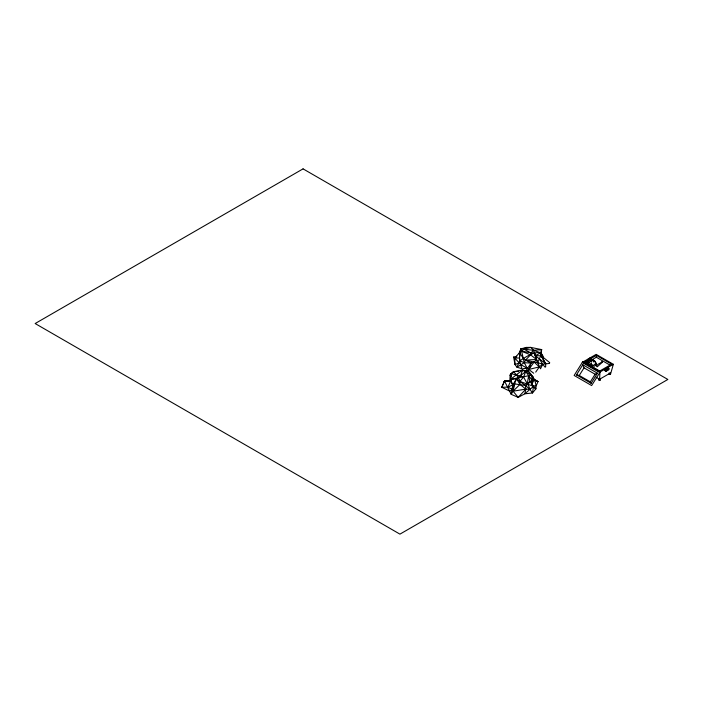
<?xml version="1.0" encoding="UTF-8"?>
<svg xmlns="http://www.w3.org/2000/svg" width="703" height="703" viewBox="0 0 703 703"><rect width="100%" height="100%" fill="white"/><g stroke="black" fill="none" stroke-linecap="round" stroke-linejoin="round"><path stroke-width="1.05" d="M545.66 366.861L545.669 363.723L541.266 355.788L535.194 355.665L533.656 350.296L530.695 347.396L526.406 347.423L520.949 348.837L519.209 353.082L514.763 358.012L514.983 364.567L516.942 367.186L522.057 368.794C519.579 362.484 518.568 355.331 520.949 348.837L533.656 350.296L541.653 349.593L540.879 355.454L537.69 362.704L540.519 368.794L542.742 364.207L549.597 363.416M587.796 362.704L587.805 361.65L586.671 361.711L587.796 362.704L588.604 362.335L588.543 363.715L588.604 362.335L586.671 361.711L588.622 360.639M510.853 376.711L510.914 373.636L513.542 371.738L522.478 370.05L528.348 371.184C532.795 375.92 536.776 382.01 535.923 388.829L532.487 392.986L524.833 393.803L518.181 397.371L511.186 394.321L504.517 381.07L501.784 387.274L509.763 391.14L512.399 389.471L516.503 378.724L525.747 371.588L528.348 371.184L530.528 374.629L533.269 377.001L531.468 383.891M522.434 370.859L522.478 370.05L531.415 375.147L532.479 380.806L529.992 381.465L525.387 385.429L514.728 383.943L507.961 387.142L501.784 387.274L504.517 381.07L510.773 380.815L512.742 385.059L511.186 394.321L513.067 391.202L519.974 384.383C520.58 379.11 516.925 375.217 513.542 371.738L510.167 375.103L509.763 381.369M519.956 356.043L519.209 353.082L524.034 349.189L530.695 347.396L541.653 349.593L540.73 352.853L535.194 355.665L545.669 363.723L540.879 355.454L540.73 352.853L533.656 350.296L530.87 353.011L530.58 354.839L525.493 360.121L524.289 362.686L516.942 367.186L519.754 360.894C524.658 357.686 542.162 345.34 543.481 358.53M534.21 387.863L535.923 388.829L533.524 386.351L529.974 389.374L525.853 389.119L519.974 384.383L516.503 378.724L512.742 385.059L510.519 379.365L528.603 375.736L529.992 381.465L533.524 386.351L532.487 392.986L529.974 389.374L528.041 384.33L519.842 381.43L516.503 378.724L510.519 379.365L510.773 380.815L507.961 387.142L512.399 389.471L513.067 391.202L518.181 397.371L525.853 389.119L525.387 385.429L519.842 381.43L523.586 377.072L525.747 371.588L532.479 380.806L534.271 379.734L538.059 381.571L536.178 385.824L532.944 385.894M604.835 370.56L605.564 369.277L606.267 369.848L608.077 368.803L607.374 368.231L607.937 367.906L609.018 368.776L608.824 369.752L605.907 371.43L604.835 370.56L605.564 369.277M605.907 371.43L606.1 370.455L609.018 368.776M607.181 369.198L607.374 368.231M607.744 368.873L607.937 367.906M607.884 369.778L608.077 368.803M514.728 383.943L513.067 391.202L525.853 389.119L524.833 393.803L529.974 389.374L525.387 385.429L528.041 384.33L529.992 381.465M519.939 360.006L519.183 363.003L514.983 364.567L513.621 357.054L516.793 356.307M590.88 364.163L591.197 363.012L591.698 365.305L590.88 364.163L593.508 365.481M520.563 376.14L522.478 370.05L510.519 379.365L510.914 373.636L516.354 374.945L523.586 377.072L527.303 383.785L528.603 375.736L531.415 375.147L530.528 374.629M610.555 374.066L609.106 374.066L610.555 374.066L613.35 364.303L596.135 354.365L582.717 362.115L594.492 368.917M601.83 361.43C604.712 361.79 595.256 364.207 596.768 366.615M602.497 362.089L597.199 366.843M520.949 348.837L521.635 351.272L534.842 353.328L536.521 359.488L534.087 362.071L531.064 363.108L528.902 369.418L526.116 371.834M592.998 360.182L593.174 359.699L590.617 359.479L589.606 360.068M595.098 365.296L596.408 363.504L594.624 361.043L595.432 361.535M525.695 371.114L531.064 363.108L525.493 360.121L523.12 357.941L519.745 353.134M510.87 377.124L510.167 375.103L510.914 373.636L511.503 376.861M531.784 384.172L534.271 379.734M576.486 374.84L582.796 364.752L597.453 373.214L591.144 383.302L576.486 374.84L579.254 375.472L590.327 381.861L591.144 383.302M579.254 375.472L584.026 367.854L582.796 364.752M590.327 381.861L595.098 374.242L597.453 373.214M535.704 372.124L539.324 366.904L542.742 364.207L539.579 359.259M582.717 362.44L582.813 361.544L582.506 362.555M525.123 348.503L526.406 347.423L524.561 348.512M510.167 375.103L513.542 371.738L518.48 371.246M526.406 347.423L524.034 349.189L530.87 353.011M596.355 355.384L584.483 362.238L599.712 371.035L611.584 364.18L596.355 355.384L596.355 357.247L609.791 365.006M586.311 363.047L588.139 361.992L587.708 362.915L589.176 364.98L594.386 366.175L596.504 364.954L595.766 362.889M591.785 359.883L596.355 357.247M613.35 364.303L599.931 372.054L599.589 380.402L598.851 379.98L598.851 378.838L599.65 378.372L600.38 378.794L600.38 379.945L599.589 380.402M610.555 372.924L599.589 379.26L596.17 377.283M598.851 379.98L599.65 379.523L600.38 379.945M516.424 357.133L514.763 358.012L513.621 357.054M591.741 360.428L593.174 359.699L593.912 360.744L593.174 359.699M586.671 361.711L591.662 360.2M593.464 361.904L594.826 361.588L593.789 361.026M526.477 371.597L528.348 371.184L526.38 371.079M503.726 381.834L510.483 380.472M523.076 368.688L527.162 368.231L533.7 373.231M539.649 349.743L541.653 349.593M519.499 358.012L514.763 358.012L520.703 364.576L527.162 368.231L524.289 362.686L521.635 351.272L530.58 354.839L536.521 359.488L537.69 362.704L542.742 364.207L545.071 367.168M504.517 381.07L511.318 381.149M531.064 363.108L524.289 362.686L519.754 360.894M594.088 364.286L595.942 364.453M536.002 381.07L538.059 381.571L533.445 378.715M590.002 360.191L592.154 360.99M589.993 357.836L591.065 358.205M590.494 358.53L589.791 358.293L587.98 359.338L588.683 359.576M528.041 384.33L533.524 386.351M609.106 372.915L609.835 373.337L609.835 374.488M583.112 361.887L599.422 371.298M596.302 369.963L599.026 371.527M584.026 367.854L595.098 374.242M549.728 362.651L541.266 355.788L540.853 352.871M605.028 369.585L606.1 370.455M589.879 364.664L588.385 363.319L589.984 361.922L590.529 360.349L591.645 361.904M542.312 357.229L541.266 355.788L541.125 353.372L542.962 357.572M599.721 372.256C600.353 373.618 600.731 370.428 599.721 372.256M582.269 362.484L574.149 375.455L591.636 385.552L599.756 372.581L582.269 362.484M534.087 362.071L528.902 369.418L539.324 366.904L534.087 362.071L525.493 360.121L536.521 359.488L535.194 355.665L537.69 362.704L534.087 362.071M303.063 168.861L35.15 323.538L399.937 534.139L667.85 379.462L303.063 168.861"/></g></svg>
